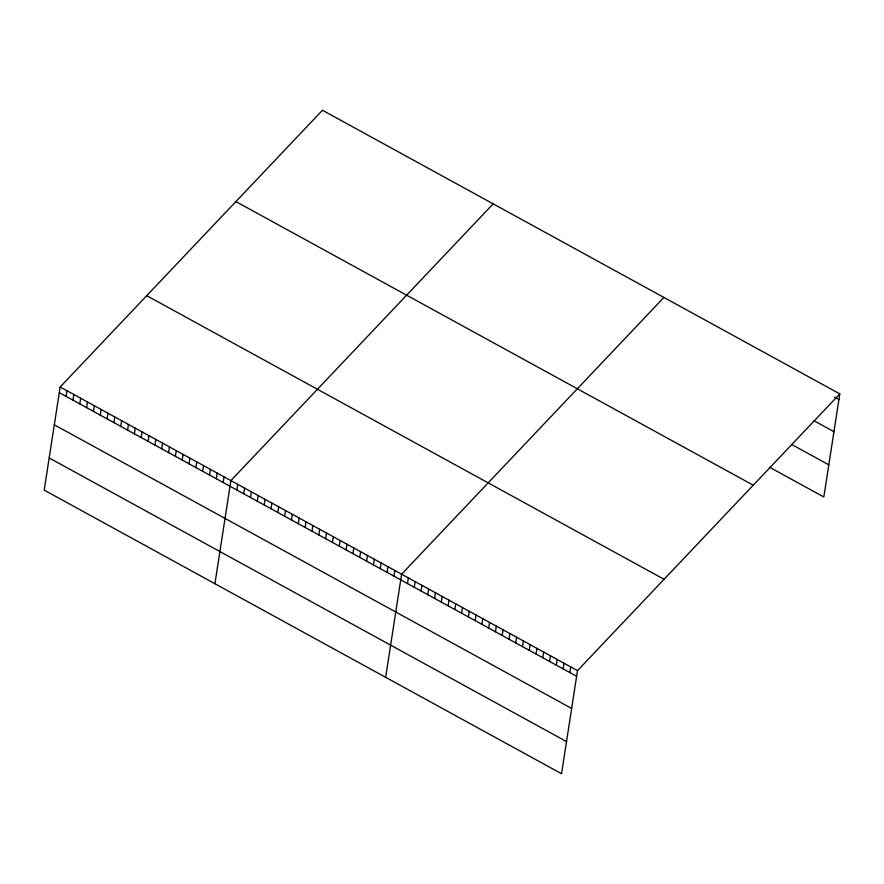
<?xml version="1.0" encoding="UTF-8"?>
<svg xmlns="http://www.w3.org/2000/svg" width="884" height="884" viewBox="0 0 884 884"><rect width="100%" height="100%" fill="white"/><g stroke="black" fill="none" stroke-linecap="round" stroke-linejoin="round"><path stroke-width="1.33" d="M60.167 387.004L44.2 490.123L561.539 773.743L577.506 670.625L839.8 393.877L322.461 110.257L60.167 387.004L577.506 670.625M66.112 396.408L66.996 390.75M72.941 400.143L73.825 394.496M79.77 403.889L80.654 398.242M86.599 407.634L87.483 401.988M93.428 411.38L94.312 405.723M100.257 415.126L101.141 409.469M107.086 418.861L107.97 413.215M113.914 422.607L114.798 416.961M120.743 426.353L121.627 420.707M127.572 430.099L128.456 424.442M134.401 433.845L135.285 428.188M141.23 437.58L142.114 431.933M148.059 441.326L148.943 435.679M154.888 445.072L155.772 439.425M161.717 448.818L162.601 443.16M168.546 452.564L169.43 446.906M175.375 456.299L176.259 450.652M182.203 460.045L183.087 454.398M189.032 463.791L189.916 458.144M195.861 467.537L196.745 461.879M202.69 471.282L203.574 465.625M209.519 475.017L210.403 469.371M216.348 478.763L217.232 473.117M223.177 482.509L224.061 476.863M214.922 583.716L230.89 480.598L493.184 203.85M236.846 490.001L237.719 484.344M243.675 493.736L244.548 488.09M250.503 497.482L251.376 491.836M257.332 501.228L258.205 495.581M264.161 504.974L265.034 499.327M270.99 508.72L271.863 503.062M277.819 512.455L278.692 506.808M284.648 516.201L285.521 510.554M291.477 519.947L292.35 514.3M298.306 523.693L299.179 518.046M305.135 527.439L306.008 521.781M311.964 531.173L312.837 525.527M318.793 534.919L319.665 529.273M325.621 538.665L326.494 533.019M332.45 542.411L333.323 536.765M339.279 546.157L340.152 540.5M346.108 549.892L346.981 544.246M352.937 553.638L353.81 547.992M359.766 557.384L360.639 551.738M366.595 561.13L367.468 555.483M373.424 564.876L374.297 559.218M380.253 568.622L381.126 562.964M387.082 572.357L387.954 566.71M393.91 576.103L394.783 570.456M385.645 677.31L401.612 574.202L663.906 297.444M407.502 583.562L408.375 577.904M414.264 587.263L415.137 581.617M421.027 590.976L421.9 585.319M427.801 594.678L428.674 589.031M434.563 598.391L435.436 592.744M441.326 602.103L442.199 596.446M448.089 605.805L448.962 600.159M454.851 609.518L455.735 603.871M461.625 613.231L462.498 607.573M468.387 616.933L469.26 611.286M475.15 620.645L476.023 614.999M481.913 624.358L482.797 618.701M488.686 628.06L489.559 622.413M495.449 631.773L496.322 626.126M502.211 635.486L503.084 629.828M508.974 639.187L509.858 633.541M515.748 642.9L516.621 637.254M522.51 646.613L523.383 640.955M529.273 650.315L530.146 644.668M536.036 654.027L536.919 648.37M542.809 657.729L543.682 652.083M549.572 661.442L550.445 655.795M556.334 665.155L557.207 659.497M563.097 668.856L563.97 663.21M569.871 672.569L570.744 666.923M839.8 393.877L823.833 496.996L769.71 467.316M834.419 397.06L838.927 399.524M813.656 420.563L833.944 431.69M791.611 444.431L828.816 464.829M235.895 201.585L753.245 485.206M146.722 295.676L664.061 579.296M59.283 392.662L576.633 676.282M54.311 424.817L571.65 708.438M49.184 457.956L566.522 741.577"/></g></svg>
